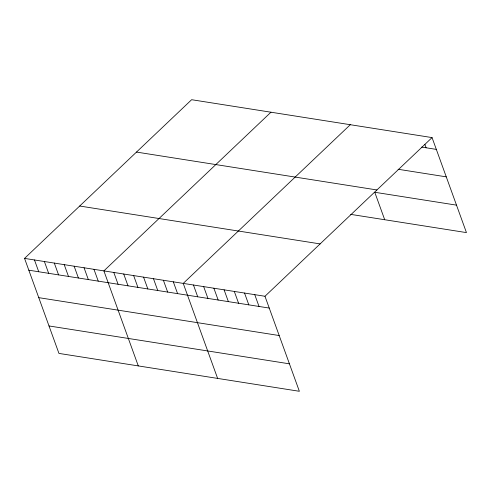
<?xml version="1.0" encoding="UTF-8"?>
<svg xmlns="http://www.w3.org/2000/svg" width="491" height="491" viewBox="0 0 491 491"><rect width="100%" height="100%" fill="white"/><g stroke="black" fill="none" stroke-linecap="round" stroke-linejoin="round"><path stroke-width="0.74" d="M24.55 258.395L264.974 296.269L299.369 391.29L58.945 353.41L24.55 258.395L191.631 99.71L432.055 137.59L466.45 232.605L350.703 214.371M270.971 112.206L103.889 270.891L138.284 365.912M350.31 124.708L183.229 283.393L217.623 378.414M264.974 296.269L432.055 137.59M421.726 147.091L436.327 149.393M398.097 169.26L446.264 176.852M136.492 152.075L376.916 189.956M456.507 205.146L374.768 192.269L384.705 219.729M79.689 206.024L320.107 243.904M28.822 270.197L269.246 308.072M38.764 297.656L279.183 335.537M49.008 325.95L289.426 363.831M424.85 144.311L426.108 147.779M254.755 294.661L259.027 306.464M244.536 293.053L248.808 304.856M234.317 291.445L238.589 303.248M224.099 289.831L228.37 301.634M213.88 288.223L218.157 300.026M203.667 286.615L207.939 298.418M193.448 285.001L197.72 296.803M173.311 281.828L177.582 293.63M163.393 280.269L167.664 292.071M153.474 278.704L157.746 290.506M143.556 277.145L147.834 288.947M133.644 275.58L137.916 287.382M123.726 274.015L127.998 285.817M113.808 272.456L118.079 284.258M93.971 269.332L98.243 281.134M84.053 267.767L88.325 279.569M74.135 266.202L78.407 278.004M64.217 264.643L68.495 276.445M54.305 263.078L58.576 274.88M44.386 261.519L48.658 273.321M34.468 259.954L38.74 271.756"/></g></svg>
